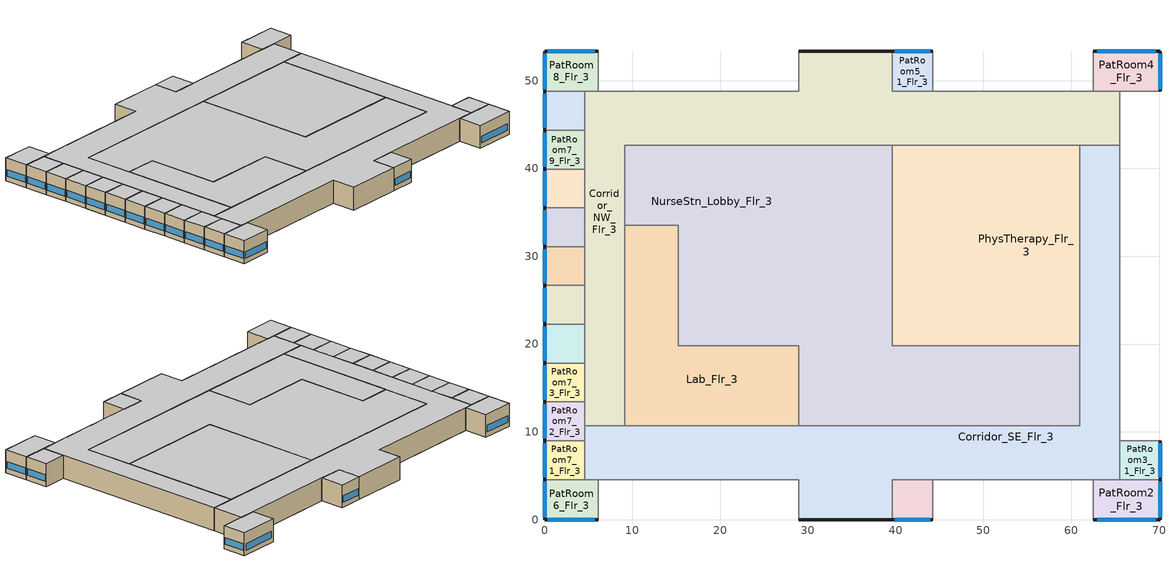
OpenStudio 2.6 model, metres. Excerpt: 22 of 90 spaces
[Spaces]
PatRoom6_Flr_3
 floor to ICU_Flr_2: 6.1,4.57 6.1,0 0,0 0,4.57 z8.53
 wall outside: 0,4.57 0,0 6.1,0 z8.53:12.8
 wall adiabatic: 4.57,4.57 0,4.57 / 6.1,0 6.1,4.57 z8.53:12.8
 wall to Corridor_SE_Flr_3: 6.1,4.57 4.57,4.57 z8.53:12.8
 window: 0.37,0 5.73,0 / 0,4.3 0,0.27 z9.45:10.67
 ceiling to PatRoom6_Flr_4: 6.1,0 6.1,4.57 0,4.57 0,0 z12.8
Corridor_SE_Flr_3
 floor to OR_NurseStn_Lobby_Flr_2: 65.53,16.76 65.53,4.57 39.62,4.57 39.62,10.67 60.96,10.67 60.96,16.76 z8.53
 floor adiabatic: 65.53,42.67 65.53,41.15 60.96,41.15 60.96,42.67 z8.53; 65.53,41.15 65.53,16.76 60.96,16.76 60.96,41.15 z8.53
 floor to ICU_Flr_2: 28.96,10.67 28.96,4.57 4.57,4.57 4.57,10.67 z8.53
 floor to Corridor_Flr_2: 39.62,10.67 39.62,0 28.96,0 28.96,10.67 z8.53
 wall outside: 28.96,0 39.62,0 z8.53:12.8
 wall adiabatic: 39.62,0 39.62,4.57 44.2,4.57 62.48,4.57 / 6.1,4.57 28.96,4.57 28.96,0 / 4.57,10.67 4.57,8.99 4.57,4.57 / 65.53,4.57 65.53,8.99 65.53,42.67 z8.53:12.8
 wall to Corridor_NW_Flr_3: 9.14,10.67 4.57,10.67 / 65.53,42.67 60.96,42.67 z8.53:12.8
 wall to Lab_Flr_3: 28.96,10.67 9.14,10.67 z8.53:12.8
 wall to NurseStn_Lobby_Flr_3: 60.96,19.81 60.96,10.67 28.96,10.67 z8.53:12.8
 wall to PhysTherapy_Flr_3: 60.96,42.67 60.96,19.81 z8.53:12.8
 wall to PatRoom2_Flr_3: 62.48,4.57 65.53,4.57 z8.53:12.8
 ceiling to Corridor_SE_Flr_4: 39.62,0 39.62,4.57 65.53,4.57 65.53,42.67 60.96,42.67 60.96,10.67 4.57,10.67 4.57,4.57 28.96,4.57 28.96,0 z12.8
PatRoom1_Mult10_Flr_3
 floor adiabatic: 44.2,4.57 44.2,0 39.62,0 39.62,4.57 z8.53
 wall outside: 39.62,0 44.2,0 z8.53:12.8
 wall adiabatic: 44.2,0 44.2,4.57 39.62,4.57 39.62,0 z8.53:12.8
 window: 39.9,0 43.92,0 z9.45:10.67
 ceiling adiabatic: 44.2,0 44.2,4.57 39.62,4.57 39.62,0 z12.8
PatRoom2_Flr_3
 floor to OR_NurseStn_Lobby_Flr_2: 70.1,4.57 70.1,0 62.48,0 62.48,4.57 z8.53
 wall outside: 62.48,0 70.1,0 70.1,4.57 z8.53:12.8
 wall adiabatic: 62.48,4.57 62.48,0 / 70.1,4.57 65.53,4.57 z8.53:12.8
 window: 62.94,0 69.65,0 / 70.1,0.27 70.1,4.3 z9.45:10.67
 ceiling to PatRoom2_Flr_4: 70.1,0 70.1,4.57 62.48,4.57 62.48,0 z12.8
PatRoom7_1_Flr_3
 floor adiabatic: 4.57,8.99 4.57,4.57 0,4.57 0,8.99 z8.53
 wall outside: 0,8.99 0,4.57 z8.53:12.8
 wall adiabatic: 0,4.57 4.57,4.57 4.57,8.99 0,8.99 z8.53:12.8
 window: 0,8.73 0,4.84 z9.45:10.67
 ceiling adiabatic: 4.57,4.57 4.57,8.99 0,8.99 0,4.57 z12.8
PatRoom3_1_Flr_3
 floor adiabatic: 70.1,8.99 70.1,4.57 65.53,4.57 65.53,8.99 z8.53
 wall outside: 70.1,4.57 70.1,8.99 z8.53:12.8
 wall adiabatic: 70.1,8.99 65.53,8.99 65.53,4.57 70.1,4.57 z8.53:12.8
 window: 70.1,4.84 70.1,8.73 z9.45:10.67
 ceiling adiabatic: 70.1,4.57 70.1,8.99 65.53,8.99 65.53,4.57 z12.8
Corridor_NW_Flr_3
 floor to Corridor_Flr_2: 39.62,53.34 39.62,42.67 28.96,42.67 28.96,53.34 z8.53
 floor to OR_NurseStn_Lobby_Flr_2: 60.96,48.77 60.96,42.67 48.77,42.67 48.77,48.77 z8.53
 floor to ICU_Flr_2: 9.14,21.34 9.14,10.67 4.57,10.67 4.57,21.34 z8.53
 floor to OR1_Flr_2: 65.53,48.77 65.53,47.24 60.96,47.24 60.96,48.77 z8.53
 floor to OR4_Flr_2: 48.77,47.24 48.77,42.67 39.62,42.67 39.62,47.24 z8.53
 floor adiabatic: 65.53,47.24 65.53,42.67 60.96,42.67 60.96,47.24 z8.53
 floor to ICU_NurseStn_Lobby_Flr_2: 28.96,48.77 28.96,42.67 9.14,42.67 9.14,21.34 4.57,21.34 4.57,48.77 z8.53
 floor to OR3_Flr_2: 48.77,48.77 48.77,47.24 39.62,47.24 39.62,48.77 z8.53
 wall outside: 39.62,53.34 28.96,53.34 z8.53:12.8
 wall to PatRoom8_Flr_3: 6.1,48.77 4.57,48.77 z8.53:12.8
 wall adiabatic: 28.96,53.34 28.96,48.77 6.1,48.77 / 62.48,48.77 44.2,48.77 39.62,48.77 39.62,53.34 / 65.53,42.67 65.53,48.77 / 4.57,48.77 4.57,44.35 4.57,39.93 4.57,35.51 4.57,31.09 4.57,26.67 4.57,22.25 4.57,17.83 4.57,13.41 4.57,10.67 z8.53:12.8
 wall to PatRoom4_Flr_3: 65.53,48.77 62.48,48.77 z8.53:12.8
 wall to PhysTherapy_Flr_3: 39.62,42.67 60.96,42.67 z8.53:12.8
 wall to NurseStn_Lobby_Flr_3: 9.14,33.53 9.14,33.58 9.14,42.67 39.62,42.67 z8.53:12.8
 wall to Lab_Flr_3: 9.14,10.67 9.14,33.53 z8.53:12.8
 ceiling to Corridor_NW_Flr_4: 9.14,10.67 9.14,42.67 65.53,42.67 65.53,48.77 39.62,48.77 39.62,53.34 28.96,53.34 28.96,48.77 4.57,48.77 4.57,10.67 z12.8
Lab_Flr_3
 floor to ICU_Flr_2: 15.24,21.34 15.24,19.81 28.96,19.81 28.96,10.67 9.14,10.67 9.14,21.34 z8.53
 floor to ICU_NurseStn_Lobby_Flr_2: 15.24,33.53 15.24,21.34 9.14,21.34 9.14,33.53 z8.53
 wall to NurseStn_Lobby_Flr_3: 28.96,10.67 28.96,19.81 15.24,19.81 15.24,33.53 9.14,33.53 z8.53:12.8
 ceiling to Lab_Flr_4: 28.96,10.67 28.96,19.81 15.24,19.81 15.24,33.53 9.14,33.53 9.14,10.67 z12.8
NurseStn_Lobby_Flr_3
 floor to OR_NurseStn_Lobby_Flr_2: 60.96,19.81 60.96,10.67 39.62,10.67 39.62,19.81 z8.53
 floor to ICU_Flr_2: 28.96,21.34 28.96,19.81 15.24,19.81 15.24,21.34 z8.53
 floor to Corridor_Flr_2: 39.62,42.67 39.62,10.67 28.96,10.67 28.96,42.67 z8.53
 floor to ICU_NurseStn_Lobby_Flr_2: 28.96,42.67 28.96,21.34 15.24,21.34 15.24,33.53 9.14,33.53 9.14,42.67 z8.53
 wall to PhysTherapy_Flr_3: 60.96,19.81 39.62,19.81 39.62,42.67 z8.53:12.8
 ceiling to NurseStn_Lobby_Flr_4: 60.96,10.67 60.96,19.81 39.62,19.81 39.62,42.67 9.14,42.67 9.14,33.53 15.24,33.53 15.24,19.81 28.96,19.81 28.96,10.67 z12.8
PhysTherapy_Flr_3
 floor to OR_NurseStn_Lobby_Flr_2: 60.96,42.67 60.96,19.81 39.62,19.81 39.62,22.86 48.77,22.86 48.77,42.67 z8.53
 floor to OR4_Flr_2: 48.77,42.67 48.77,22.86 39.62,22.86 39.62,42.67 z8.53
 ceiling to Radiology_Flr_4: 60.96,19.81 60.96,42.67 39.62,42.67 39.62,19.81 z12.8
PatRoom8_Flr_3
 floor to IC_PatRoom2_Flr_2: 6.1,53.34 6.1,48.77 0,48.77 0,53.34 z8.53
 wall outside: 6.1,53.34 0,53.34 0,48.77 z8.53:12.8
 wall adiabatic: 6.1,48.77 6.1,53.34 / 0,48.77 4.57,48.77 z8.53:12.8
 window: 5.73,53.34 0.37,53.34 / 0,53.07 0,49.04 z9.45:10.67
 ceiling to PatRoom8_Flr_4: 6.1,48.77 6.1,53.34 0,53.34 0,48.77 z12.8
PatRoom5_1_Flr_3
 floor adiabatic: 44.2,53.34 44.2,48.77 39.62,48.77 39.62,53.34 z8.53
 wall outside: 44.2,53.34 39.62,53.34 z8.53:12.8
 wall adiabatic: 39.62,53.34 39.62,48.77 44.2,48.77 44.2,53.34 z8.53:12.8
 window: 43.92,53.34 39.9,53.34 z9.45:10.67
 ceiling adiabatic: 44.2,48.77 44.2,53.34 39.62,53.34 39.62,48.77 z12.8
PatRoom4_Flr_3
 floor to OR1_Flr_2: 70.1,53.34 70.1,48.77 62.48,48.77 62.48,53.34 z8.53
 wall outside: 70.1,48.77 70.1,53.34 62.48,53.34 z8.53:12.8
 wall adiabatic: 65.53,48.77 70.1,48.77 / 62.48,53.34 62.48,48.77 z8.53:12.8
 window: 70.1,49.04 70.1,53.07 / 69.65,53.34 62.94,53.34 z9.45:10.67
 ceiling to PatRoom4_Flr_4: 70.1,48.77 70.1,53.34 62.48,53.34 62.48,48.77 z12.8
PatRoom7_2_Flr_3
 floor adiabatic: 4.57,13.41 4.57,8.99 0,8.99 0,13.41 z8.53
 wall outside: 0,13.41 0,8.99 z8.53:12.8
 wall adiabatic: 0,8.99 4.57,8.99 4.57,10.67 4.57,13.41 0,13.41 z8.53:12.8
 window: 0,13.15 0,9.26 z9.45:10.67
 ceiling adiabatic: 4.57,8.99 4.57,13.41 0,13.41 0,8.99 z12.8
PatRoom7_3_Flr_3
 floor adiabatic: 4.57,17.83 4.57,13.41 0,13.41 0,17.83 z8.53
 wall outside: 0,17.83 0,13.41 z8.53:12.8
 wall adiabatic: 0,13.41 4.57,13.41 4.57,17.83 0,17.83 z8.53:12.8
 window: 0,17.57 0,13.68 z9.45:10.67
 ceiling adiabatic: 4.57,13.41 4.57,17.83 0,17.83 0,13.41 z12.8
PatRoom7_4_Flr_3
 floor adiabatic: 4.57,22.25 4.57,21.34 0,21.34 0,22.25 z8.53; 4.57,21.34 4.57,17.83 0,17.83 0,21.34 z8.53
 wall outside: 0,22.25 0,17.83 z8.53:12.8
 wall adiabatic: 0,17.83 4.57,17.83 4.57,22.25 0,22.25 z8.53:12.8
 window: 0,21.99 0,18.1 z9.45:10.67
 ceiling adiabatic: 4.57,17.83 4.57,22.25 0,22.25 0,17.83 z12.8
PatRoom7_5_Flr_3
 floor adiabatic: 4.57,25.91 4.57,22.25 0,22.25 0,25.91 z8.53; 4.57,26.67 4.57,25.91 0,25.91 0,26.67 z8.53
 wall outside: 0,26.67 0,22.25 z8.53:12.8
 wall adiabatic: 0,22.25 4.57,22.25 4.57,26.67 0,26.67 z8.53:12.8
 window: 0,26.41 0,22.52 z9.45:10.67
 ceiling adiabatic: 4.57,22.25 4.57,26.67 0,26.67 0,22.25 z12.8
PatRoom7_6_Flr_3
 floor adiabatic: 4.57,30.49 4.57,26.67 0,26.67 0,30.49 z8.53; 4.57,31.09 4.57,30.49 0,30.49 0,31.09 z8.53
 wall outside: 0,31.09 0,26.67 z8.53:12.8
 wall adiabatic: 0,26.67 4.57,26.67 4.57,31.09 0,31.09 z8.53:12.8
 window: 0,30.83 0,26.94 z9.45:10.67
 ceiling adiabatic: 4.57,26.67 4.57,31.09 0,31.09 0,26.67 z12.8
PatRoom7_7_Flr_3
 floor adiabatic: 4.57,35.06 4.57,31.09 0,31.09 0,35.06 z8.53; 4.57,35.51 4.57,35.06 0,35.06 0,35.51 z8.53
 wall outside: 0,35.51 0,31.09 z8.53:12.8
 wall adiabatic: 0,31.09 4.57,31.09 4.57,35.51 0,35.51 z8.53:12.8
 window: 0,35.25 0,31.36 z9.45:10.67
 ceiling adiabatic: 4.57,31.09 4.57,35.51 0,35.51 0,31.09 z12.8
PatRoom7_8_Flr_3
 floor adiabatic: 4.57,39.63 4.57,35.51 0,35.51 0,39.63 z8.53; 4.57,39.93 4.57,39.63 0,39.63 0,39.93 z8.53
 wall outside: 0,39.93 0,35.51 z8.53:12.8
 wall adiabatic: 0,35.51 4.57,35.51 4.57,39.93 0,39.93 z8.53:12.8
 window: 0,39.67 0,35.78 z9.45:10.67
 ceiling adiabatic: 4.57,35.51 4.57,39.93 0,39.93 0,35.51 z12.8
PatRoom7_9_Flr_3
 floor adiabatic: 4.57,44.2 4.57,39.93 0,39.93 0,44.2 z8.53; 4.57,44.35 4.57,44.2 0,44.2 0,44.35 z8.53
 wall outside: 0,44.35 0,39.93 z8.53:12.8
 wall adiabatic: 0,39.93 4.57,39.93 4.57,44.35 0,44.35 z8.53:12.8
 window: 0,44.09 0,40.2 z9.45:10.67
 ceiling adiabatic: 4.57,39.93 4.57,44.35 0,44.35 0,39.93 z12.8
PatRoom7_10_Flr_3
 floor adiabatic: 4.57,48.77 4.57,44.35 0,44.35 0,48.77 z8.53
 wall outside: 0,48.77 0,44.35 z8.53:12.8
 wall adiabatic: 0,44.35 4.57,44.35 4.57,48.77 0,48.77 z8.53:12.8
 window: 0,48.51 0,44.62 z9.45:10.67
 ceiling adiabatic: 4.57,44.35 4.57,48.77 0,48.77 0,44.35 z12.8
[Building]
NECB_2011Hospital: Standards Number of Stories=6; Standards Number of Above Ground Stories=5; Standards Building Type=Hospital
[Site]
Sherbrooke_PQ_CAN: Latitude {deg}=45.43; Longitude {deg}=-71.68; Time Zone {hr}=-5; Elevation {m}=241
[ClimateZones]
Climate Zone Institution Name 1=ASHRAE; Climate Zone Document Name 1=ANSI/ASHRAE Standard 169; Climate Zone Document Year 1=2006; Climate Zone Institution Name 2=CEC; Climate Zone Document Name 2=California Climate Zone Descriptions; Climate Zone Document Year 2=1995
[Site:WaterMainsTemperature]
Calculation Method=Correlation; Annual Average Outdoor Air Temperature {C}=4.28333; Maximum Difference In Monthly Average Outdoor Air Temperatures {deltaC}=28.2
[Site:GroundTemperature:BuildingSurface]
19.527, 19.502, 19.536, 19.598, 20.002, 21.64, 22.225, 22.375, 21.449, 20.121, 19.802, 19.633
[WindowMaterial:Blind]
Window Material Blind 1: Slat Width {m}=0.025; Slat Separation {m}=0.01875; Front Side Slat Beam Solar Reflectance=0.5; Back Side Slat Beam Solar Reflectance=0.5; Front Side Slat Diffuse Solar Reflectance=0.5; Back Side Slat Diffuse Solar Reflectance=0.5; Slat Beam Visible Transmittance=0
[ShadingControl]
Shading Control 1: Shading Type=InteriorBlind; Shading Device Material=Window Material Blind 1
[BuildingStory]
Building Story 4: Nominal Z Coordinate {m}=0; Nominal Floor to Floor Height {m}=4.2672
[Space] Building Story=Building Story 4
Name | Space Type | Thermal Zone
PatRoom6_Flr_3 | Space Function Hospital - patient room | TZ-PatRoom6_Flr_3
Corridor_SE_Flr_3 | Space Function Hospital corr. >= 2.4m-sch-B | TZ-Corridor_SE_Flr_3
PatRoom1_Mult10_Flr_3 | Space Function Hospital - patient room | TZ-PatRoom1_Mult10_Flr_3
PatRoom2_Flr_3 | Space Function Hospital - patient room | TZ-PatRoom2_Flr_3
PatRoom7_1_Flr_3 | Space Function Hospital - patient room | TZ-PatRoom7_1_Flr_3
PatRoom3_1_Flr_3 | Space Function Hospital - patient room | TZ-PatRoom3_Mult10_Flr_3
Corridor_NW_Flr_3 | Space Function Hospital corr. >= 2.4m-sch-B | TZ-Corridor_NW_Flr_3
Lab_Flr_3 | Space Function Lab - research | TZ-Lab_Flr_3
NurseStn_Lobby_Flr_3 | Space Function Hospital - nurses' station | TZ-NurseStn_Lobby_Flr_3
PhysTherapy_Flr_3 | Space Function Hospital - physical therapy | TZ-PhysTherapy_Flr_3
PatRoom8_Flr_3 | Space Function Hospital - patient room | TZ-PatRoom8_Flr_3
PatRoom5_1_Flr_3 | Space Function Hospital - patient room | TZ-PatRoom5_Mult10_Flr_3
PatRoom4_Flr_3 | Space Function Hospital - patient room | TZ-PatRoom4_Flr_3
PatRoom7_2_Flr_3 | Space Function Hospital - patient room | TZ-PatRoom7_2_Flr_3
PatRoom7_3_Flr_3 | Space Function Hospital - patient room | TZ-PatRoom7_3_Flr_3
PatRoom7_4_Flr_3 | Space Function Hospital - patient room | TZ-PatRoom7_4_Flr_3
PatRoom7_5_Flr_3 | Space Function Hospital - patient room | TZ-PatRoom7_5_Flr_3
PatRoom7_6_Flr_3 | Space Function Hospital - patient room | TZ-PatRoom7_6_Flr_3
PatRoom7_7_Flr_3 | Space Function Hospital - patient room | TZ-PatRoom7_7_Flr_3
PatRoom7_8_Flr_3 | Space Function Hospital - patient room | TZ-PatRoom7_8_Flr_3
PatRoom7_9_Flr_3 | Space Function Hospital - patient room | TZ-PatRoom7_9_Flr_3
PatRoom7_10_Flr_3 | Space Function Hospital - patient room | TZ-PatRoom7_10_Flr_3
[ThermalZone] Use Ideal Air Loads=No
Name | Multiplier
TZ-PatRoom1_Mult10_Flr_3; TZ-PatRoom3_Mult10_Flr_3; TZ-PatRoom5_Mult10_Flr_3 | 10
TZ-PatRoom7_1_Flr_3 | 1
TZ-Corridor_SE_Flr_3; TZ-Lab_Flr_3; TZ-PhysTherapy_Flr_3; TZ-PatRoom4_Flr_3; TZ-Corridor_NW_Flr_3; TZ-PatRoom2_Flr_3; TZ-PatRoom6_Flr_3; TZ-NurseStn_Lobby_Flr_3; TZ-PatRoom8_Flr_3; TZ-PatRoom7_2_Flr_3; TZ-PatRoom7_3_Flr_3; TZ-PatRoom7_4_Flr_3; TZ-PatRoom7_5_Flr_3; TZ-PatRoom7_6_Flr_3; TZ-PatRoom7_7_Flr_3; TZ-PatRoom7_8_Flr_3; TZ-PatRoom7_9_Flr_3; TZ-PatRoom7_10_Flr_3
[SpaceType] Standards Building Type=Space Function
Name | Standards Space Type
Space Function Hospital corr. >= 2.4m-sch-B | Hospital corr. >= 2.4m-sch-B
Space Function Hospital - nurses' station | Hospital - nurses' station
Space Function Hospital - patient room | Hospital - patient room
Space Function Lab - research | Lab - research
Space Function Hospital - physical therapy | Hospital - physical therapy
